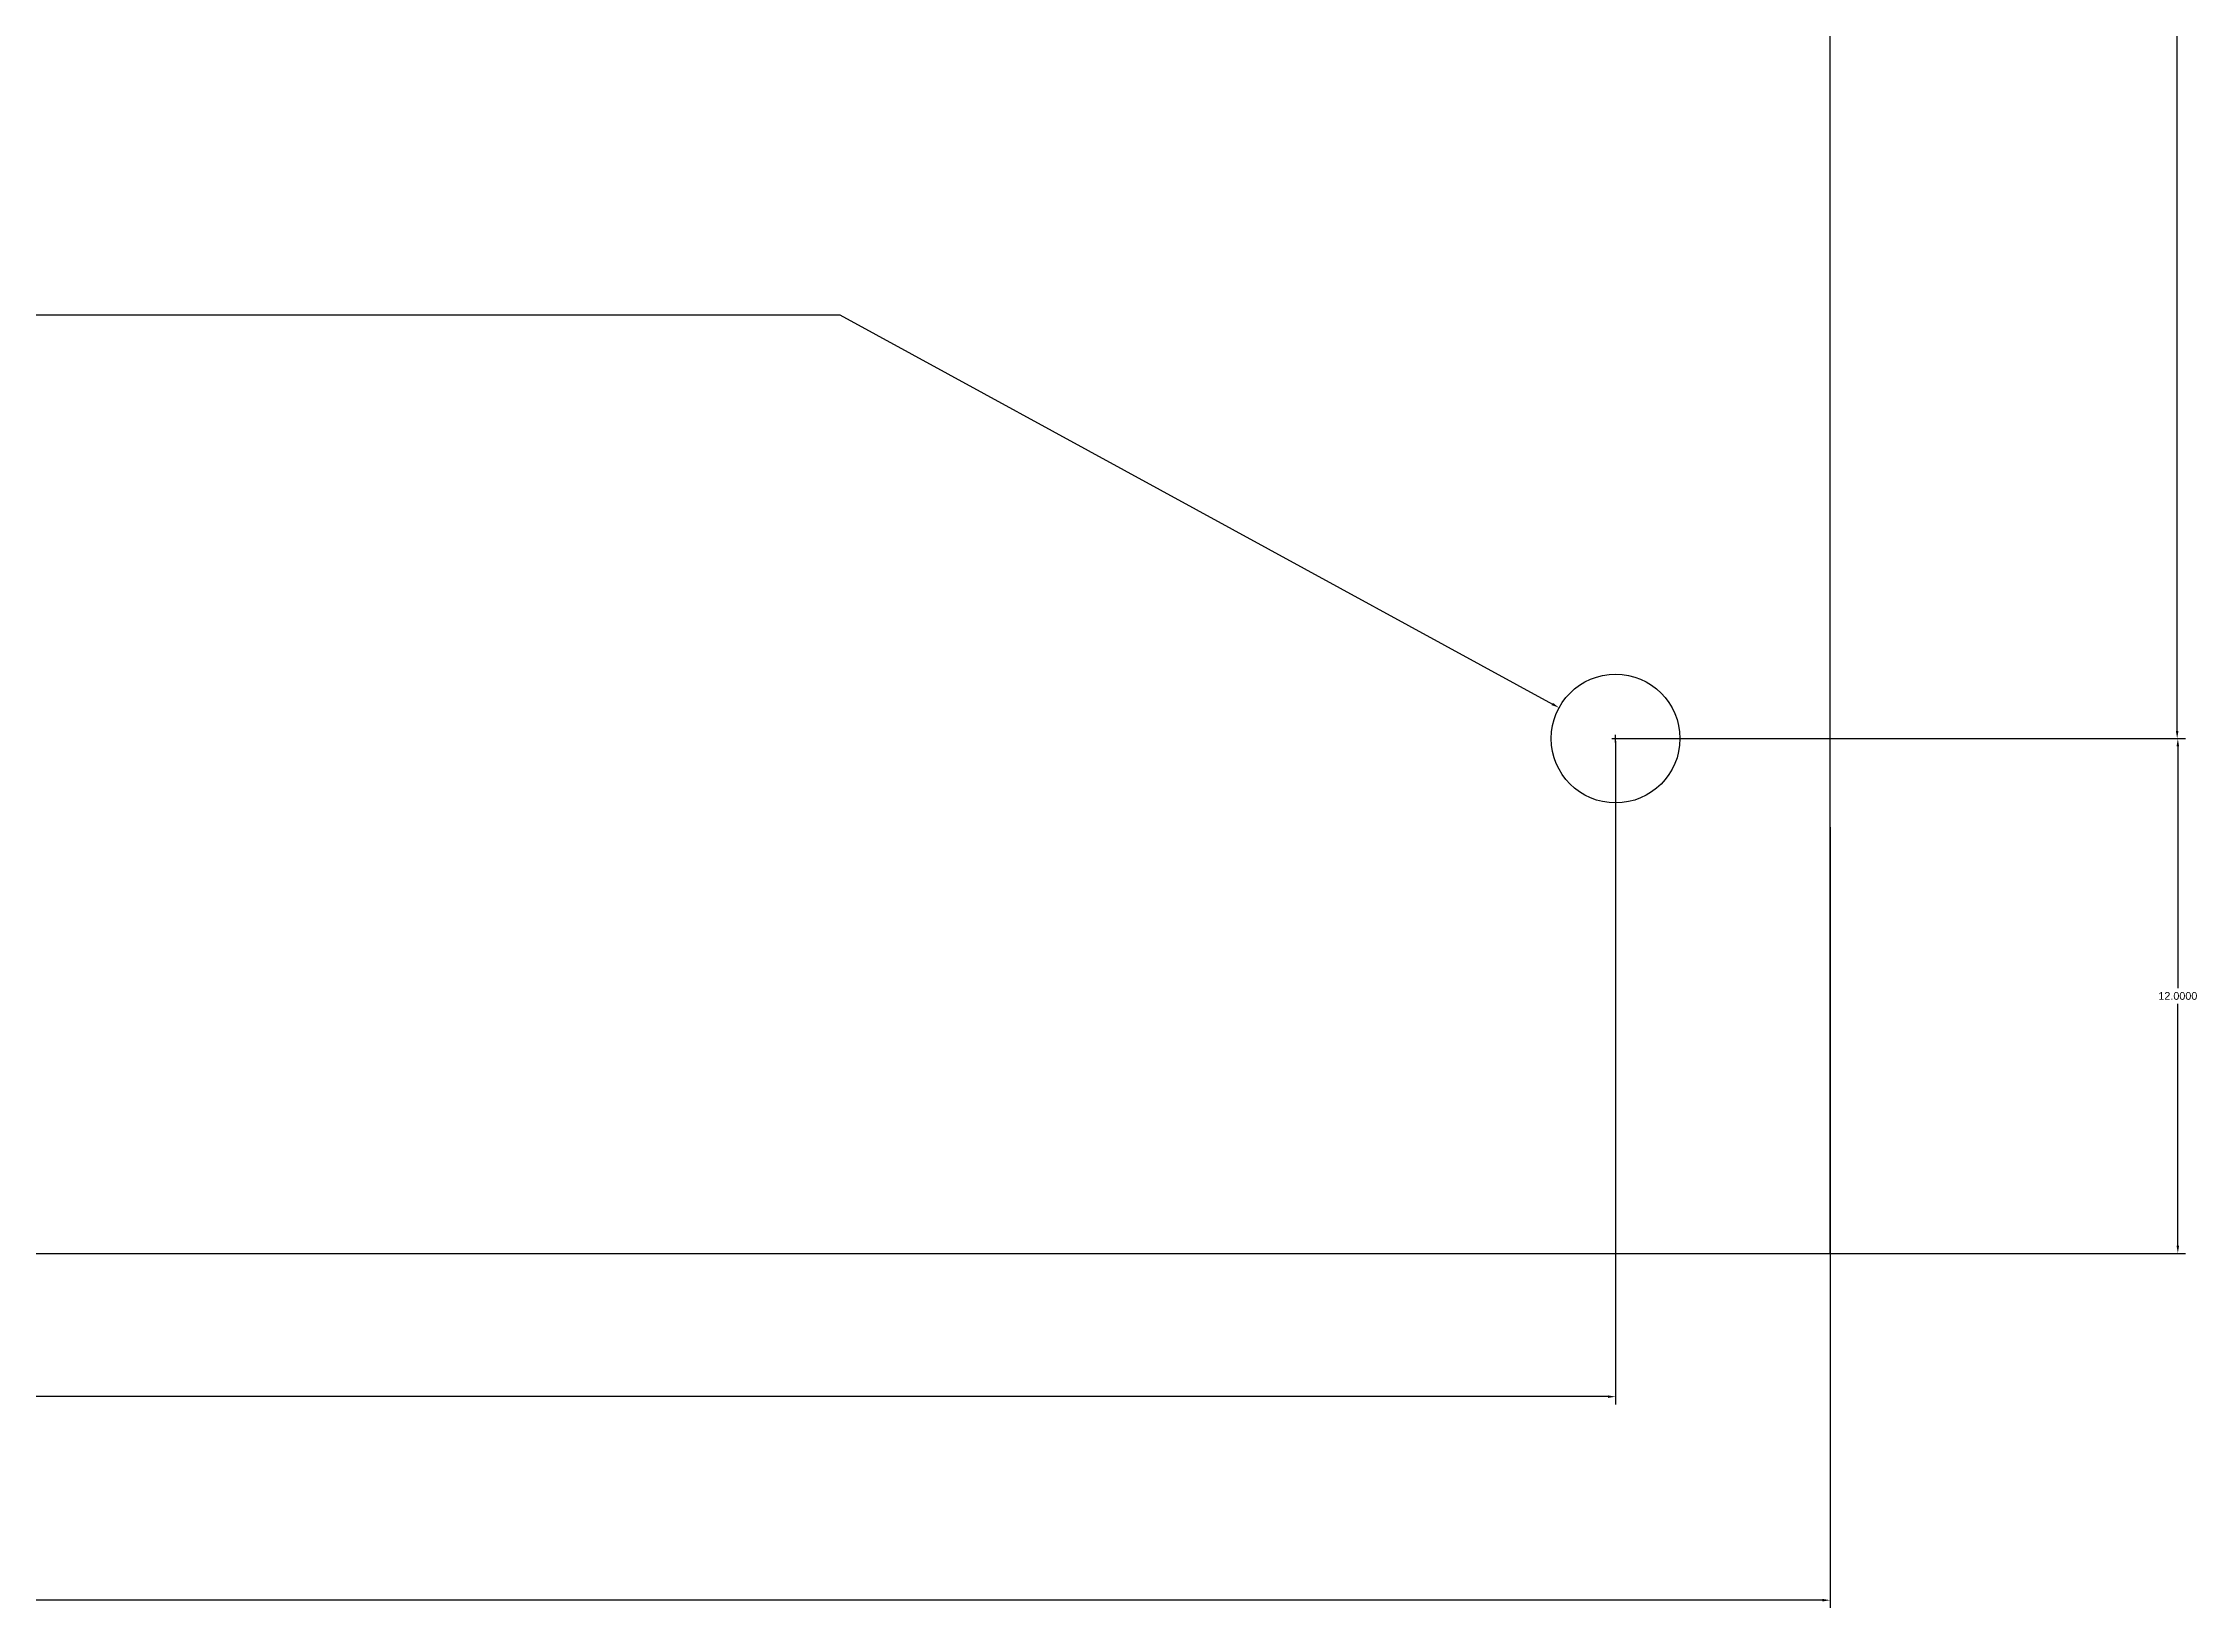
# Model space of a CAD drawing. Header units: millimetres. Extents: x 2536 to 2688, y 1640 to 1766.
# Drawn here: x 2637.4 to 2687.6, y 1640.1 to 1676.6 of the extents above; entities that cross this region are included whole.
import ezdxf

# ---------------------------------------------------------------- set-up
doc = ezdxf.new("R2010")
doc.units = ezdxf.units.MM
doc.styles.get("Standard").update_dxf_attribs({"font": 'arial.ttf'})
doc.dimstyles.get("Standard").update_dxf_attribs({"dimtxt": 0.18, "dimasz": 0.18, "dimexe": 0.18, "dimexo": 0.0625, "dimgap": 0.09, "dimtad": 0, "dimtih": 1, "dimtoh": 1, "dimdec": 4, "dimzin": 0, "dimdsep": 46, "dimtxsty": 'Standard', "dimcen": 0.09, "dimadec": 0, "dimazin": 0, "dimtfac": 1, "dimtdec": 4, "dimtofl": 0, "dimtmove": 0, "dimatfit": 3, "dimfxl": 1, "dimtolj": 1, "dimtzin": 0, "dimarcsym": 0})

# ---------------------------------------------------------------- blocks, each defined once
blk = doc.blocks.new('*D23')
at = {"color": 0, "lineweight": -2, "transparency": 16777216}
for p, q in [((2674.107, 1710.364), (2687.315, 1710.364)), ((2687.135, 1710.184), (2687.135, 1685.546)), ((2687.135, 1660.544), (2687.135, 1685.182)), ((2674.107, 1660.364), (2687.315, 1660.364))]:
    blk.add_line(p, q, dxfattribs=at)
at = {"color": 0, "transparency": 16777216}
for points in [[(2687.105, 1710.184), (2687.165, 1710.184), (2687.135, 1710.364)], [(2687.105, 1660.544), (2687.165, 1660.544), (2687.135, 1660.364)]]:
    blk.add_solid(points, dxfattribs=at)
at = {"layer": 'Defpoints', "color": 0, "transparency": 16777216}
for p in [(2674.045, 1710.364), (2674.045, 1660.364), (2687.135, 1660.364)]:
    blk.add_point(p, dxfattribs=at)
at = {"color": 0, "transparency": 16777216, "insert": (2687.135, 1685.364), "char_height": 0.18, "attachment_point": 5}
blk.add_mtext('\\A1;50.0000', dxfattribs=at)
blk = doc.blocks.new('*D24')
at = {"color": 0, "lineweight": -2, "transparency": 16777216}
for p, q in [((2674.107, 1660.364), (2687.331, 1660.364)), ((2687.151, 1660.184), (2687.151, 1654.546)), ((2687.151, 1648.544), (2687.151, 1654.182)), ((2674.107, 1648.364), (2687.331, 1648.364))]:
    blk.add_line(p, q, dxfattribs=at)
at = {"color": 0, "transparency": 16777216}
for points in [[(2687.121, 1660.184), (2687.181, 1660.184), (2687.151, 1660.364)], [(2687.121, 1648.544), (2687.181, 1648.544), (2687.151, 1648.364)]]:
    blk.add_solid(points, dxfattribs=at)
at = {"layer": 'Defpoints', "color": 0, "transparency": 16777216}
for p in [(2674.045, 1660.364), (2674.045, 1648.364), (2687.151, 1648.364)]:
    blk.add_point(p, dxfattribs=at)
at = {"color": 0, "transparency": 16777216, "insert": (2687.151, 1654.364), "char_height": 0.18, "attachment_point": 5}
blk.add_mtext('\\A1;12.0000', dxfattribs=at)
blk = doc.blocks.new('*D25')
at = {"color": 0, "lineweight": -2, "transparency": 16777216}
for p, q in [((2548.045, 1660.302), (2548.045, 1644.846)), ((2674.045, 1660.302), (2674.045, 1644.846)), ((2548.225, 1645.026), (2610.45, 1645.026)), ((2673.865, 1645.026), (2611.639, 1645.026))]:
    blk.add_line(p, q, dxfattribs=at)
at = {"color": 0, "transparency": 16777216}
for points in [[(2548.225, 1645.056), (2548.225, 1644.996), (2548.045, 1645.026)], [(2673.865, 1645.056), (2673.865, 1644.996), (2674.045, 1645.026)]]:
    blk.add_solid(points, dxfattribs=at)
at = {"layer": 'Defpoints', "color": 0, "transparency": 16777216}
for p in [(2548.045, 1660.364), (2674.045, 1660.364), (2674.045, 1645.026)]:
    blk.add_point(p, dxfattribs=at)
at = {"color": 0, "transparency": 16777216, "insert": (2611.045, 1645.026), "char_height": 0.18, "attachment_point": 5}
blk.add_mtext('\\A1;126.0000', dxfattribs=at)
blk = doc.blocks.new('*D26')
at = {"color": 0, "lineweight": -2, "transparency": 16777216}
for p, q in [((2543.045, 1658.302), (2543.045, 1640.102)), ((2679.045, 1658.302), (2679.045, 1640.102)), ((2543.225, 1640.282), (2610.45, 1640.282)), ((2678.865, 1640.282), (2611.639, 1640.282))]:
    blk.add_line(p, q, dxfattribs=at)
at = {"color": 0, "transparency": 16777216}
for points in [[(2543.225, 1640.312), (2543.225, 1640.252), (2543.045, 1640.282)], [(2678.865, 1640.312), (2678.865, 1640.252), (2679.045, 1640.282)]]:
    blk.add_solid(points, dxfattribs=at)
at = {"layer": 'Defpoints', "color": 0, "transparency": 16777216}
for p in [(2543.045, 1658.364), (2679.045, 1658.364), (2679.045, 1640.282)]:
    blk.add_point(p, dxfattribs=at)
at = {"color": 0, "transparency": 16777216, "insert": (2611.045, 1640.282), "char_height": 0.18, "attachment_point": 5}
blk.add_mtext('\\A1;136.0000', dxfattribs=at)
blk = doc.blocks.new('*D28')
at = {"color": 0, "lineweight": -2, "transparency": 16777216}
for p, q in [((2630.069, 1670.243), (2655.958, 1670.243)), ((2655.958, 1670.243), (2672.57, 1661.17)), ((2674.045, 1660.274), (2674.045, 1660.454)), ((2673.955, 1660.364), (2674.135, 1660.364))]:
    blk.add_line(p, q, dxfattribs=at)
at = {"color": 0, "transparency": 16777216}
blk.add_solid([(2672.585, 1661.196), (2672.556, 1661.143), (2672.728, 1661.083)], dxfattribs=at)
at = {"layer": 'Defpoints', "color": 0, "transparency": 16777216}
for p in [(2672.728, 1661.083), (2675.361, 1659.645)]:
    blk.add_point(p, dxfattribs=at)
at = {"color": 0, "transparency": 16777216, "insert": (2629.508, 1670.243), "char_height": 0.18, "attachment_point": 5}
blk.add_mtext('\\A1;∅3.0000', dxfattribs=at)

msp = doc.modelspace()

# ---------------------------------------------------------------- linework, layer by layer
for p, q in [((2679.04467, 1648.36438), (2679.04467, 1745.86438)), ((2553.04467, 1648.36438), (2679.04467, 1648.36438))]:
    msp.add_line(p, q)
msp.add_circle((2674.04467, 1660.36438), 1.5)

# ---------------------------------------------------------------- dimensions: what is measured, and where the dimension line sits
for base, p1, p2, picture, middle in [((2687.13507, 1660.36438), (2674.04467, 1710.36438), (2674.04467, 1660.36438), '*D23', (2687.13507, 1685.36438)), ((2687.15119, 1648.36438), (2674.04467, 1660.36438), (2674.04467, 1648.36438), '*D24', (2687.15119, 1654.36438))]:
    dim = msp.add_linear_dim(base=base, p1=p1, p2=p2, angle=90, dimstyle='Standard')
    dim.commit()
    dim.dimension.update_dxf_attribs({"geometry": picture, "text_midpoint": middle})
dim = msp.add_diameter_dim_2p(p1=(2675.36112, 1659.64538), p2=(2672.72822, 1661.08338), dimstyle='Standard')
dim.commit()
dim.dimension.update_dxf_attribs({"geometry": '*D28', "text_midpoint": (2629.50807, 1670.24262), "dimtype": 163})
for base, p1, p2, picture, middle in [((2674.04467, 1645.02617), (2548.04467, 1660.36438), (2674.04467, 1660.36438), '*D25', (2611.04467, 1645.02617)), ((2679.04467, 1640.2819), (2543.04467, 1658.36438), (2679.04467, 1658.36438), '*D26', (2611.04467, 1640.2819))]:
    dim = msp.add_linear_dim(base=base, p1=p1, p2=p2, dimstyle='Standard')
    dim.commit()
    dim.dimension.update_dxf_attribs({"geometry": picture, "text_midpoint": middle})

doc.saveas('drawing.dxf')
